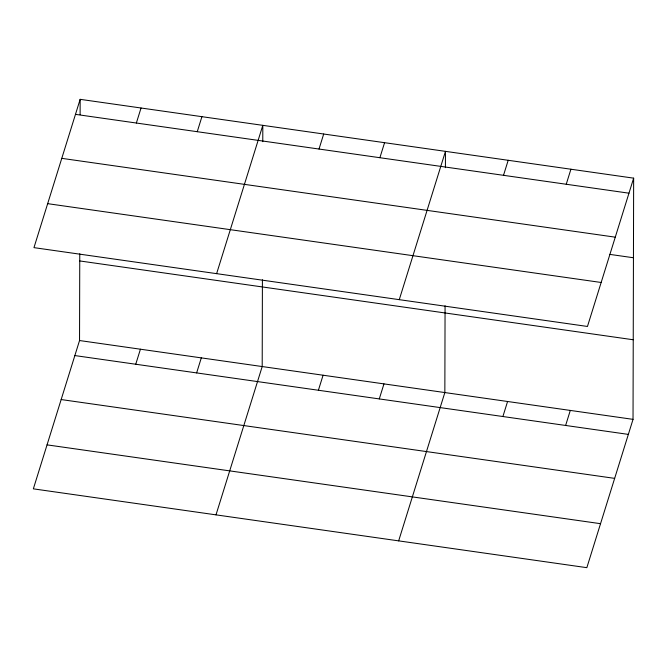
<?xml version="1.0" encoding="UTF-8"?>
<svg xmlns="http://www.w3.org/2000/svg" width="667" height="667" viewBox="0 0 667 667"><rect width="100%" height="100%" fill="white"/><g stroke="black" fill="none" stroke-linecap="round" stroke-linejoin="round"><path stroke-width="1" d="M633.65 178.156L587.46 326.463L33.967 247.64L80.157 99.333L633.65 178.156L633.033 419.36L586.843 567.667L33.35 488.844L79.54 340.537L79.765 253.76M80.123 114.641L80.157 99.333M262.414 279.773L262.198 366.55L216 514.857M262.773 141.671L262.815 125.338L216.617 273.653M445.072 305.786L444.847 392.563L398.658 540.87M445.423 167.684L445.464 151.351L399.266 299.666M136.36 123.028L141.045 108.004M197.249 131.699L201.926 116.667M135.743 364.24L140.429 349.208M196.632 372.911L201.309 357.879M319.018 149.041L323.695 134.009M379.898 157.712L384.576 142.68M318.401 390.253L323.078 375.221M379.281 398.916L383.967 383.892M503.51 175.321L508.196 160.288M566.241 184.25L570.919 169.218M502.893 416.525L507.579 401.492M565.624 425.454L570.302 410.43M75.479 114.357L628.964 193.188M61.781 158.346L615.266 237.169M609.796 254.385L633.45 257.754M47.665 203.66L601.159 282.483M79.748 260.939L633.233 339.761M79.54 340.537L633.033 419.36M74.862 355.569L628.356 434.392M61.164 399.55L614.657 478.372M47.049 444.864L600.542 523.687"/></g></svg>
